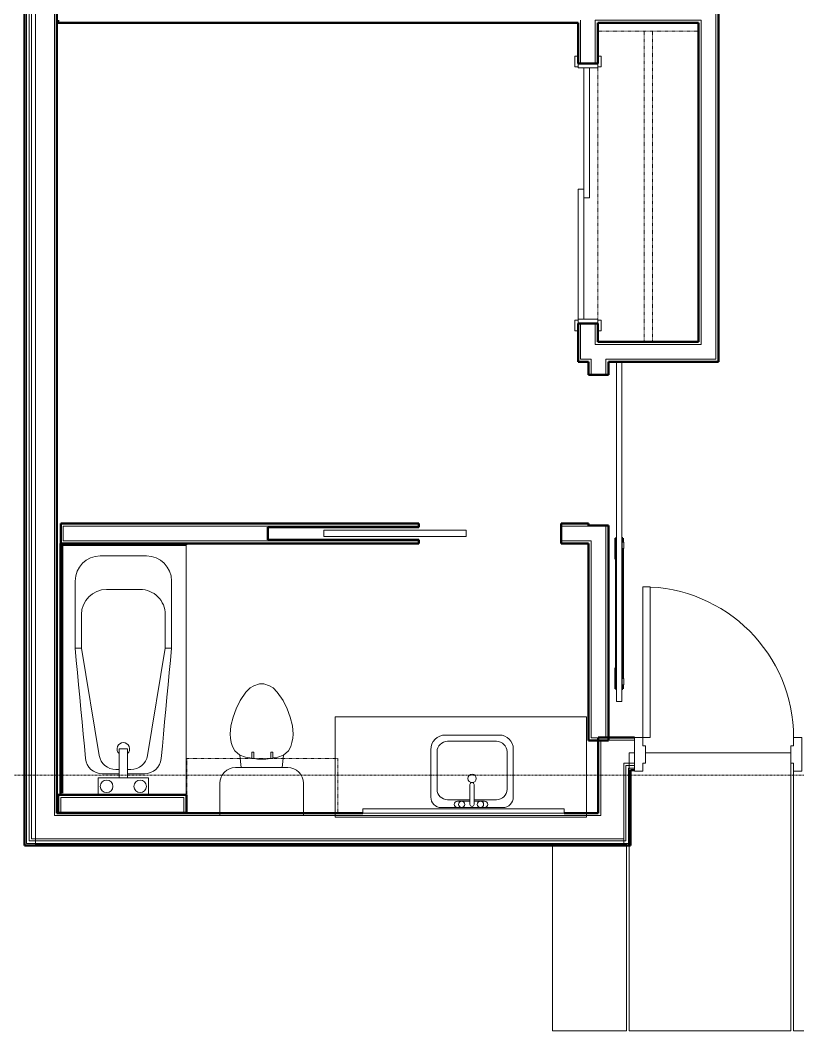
# Model space of a CAD drawing. Header units: inches. Extents: x -4218 to -1830, y 9767 to 12426.
# Drawn here: x -3411.3 to -3225.8, y 10406.2 to 10647.4 of the extents above; entities that cross this region are included whole.
import ezdxf

# ---------------------------------------------------------------- set-up
doc = ezdxf.new("R2010")
doc.units = ezdxf.units.IN
doc.header["$MEASUREMENT"] = 0
doc.linetypes.add('Dash', pattern=[0.25, 0.125, -0.125])
doc.linetypes.add('Grid Line 1_2_', pattern=[0.875, 0.5, -0.125, 0.125, -0.125])
for name, color, linetype, lineweight in [('0-1', 7, 'Continuous', 5), ('0-2', 252, 'Continuous', 9), ('0-3', 10, 'Continuous', 9), ('A-DOOR-1', 10, 'Continuous', 9), ('A-DOOR-2', 50, 'Continuous', 20), ('A-DOOR-3', 7, 'Continuous', 50), ('A-DOOR-FRAM-1', 50, 'Continuous', 20), ('A-FLOR-1', 253, 'Continuous', 9), ('A-FLOR-2', 252, 'Continuous', 9), ('A-FLOR-3', 10, 'Continuous', 9), ('A-FLOR-4', 192, 'Continuous', 9), ('A-WALL-1', 7, 'Continuous', 50), ('A-WALL-2', 250, 'Continuous', 13), ('A-WALL-3', 253, 'Continuous', 9), ('A-WALL-4', 252, 'Continuous', 9), ('I-WALL-1', 7, 'Continuous', 50), ('P-SANR-FIXT-1', 10, 'Continuous', 9), ('P-SANR-FIXT-2', 253, 'Continuous', 9), ('P-SANR-FIXT-3', 252, 'Continuous', 9), ('P-SANR-FIXT-4', 254, 'Continuous', 9), ('Q-CASE-2', 252, 'Continuous', 9), ('Q-CASE-3', 10, 'Continuous', 9), ('Q-CASE-4', 10, 'Dash', 9), ('Q-CASE-5', 254, 'Continuous', 9), ('Q-CASE-HDLN-1', 10, 'Dash', 9), ('S-GRID-1', 1, 'Grid Line 1_2_', 9)]:
    doc.layers.add(name, color=color, linetype=linetype, lineweight=lineweight)

# ---------------------------------------------------------------- blocks, each defined once
blk = doc.blocks.new('POCKET - FLUSH - 2-10 x 6-8-2882530-BACKGROUND - 2ND FLOOR')
at = {"layer": 'A-DOOR-2'}
for p, q in [((-39.67, -0.75), (-39.67, 0.75)), ((-39.67, 0.75), (-5.67, 0.75)), ((-5.67, 0.75), (-5.67, -0.75)), ((-5.67, -0.75), (-39.67, -0.75))]:
    blk.add_line(p, q, dxfattribs=at)
blk = doc.blocks.new('SLIDING - FLUSH - 5-0 x 6-8-3203585-BACKGROUND - 2ND FLOOR')
at = {"layer": 'A-DOOR-1'}
for p, q in [((-30.25, 3), (-32.75, 3)), ((-32.75, 3), (-32.75, 2.25)), ((-30.25, 2.25), (-30.25, 3)), ((30.25, 3), (30.25, 2.25)), ((32.75, 3), (30.25, 3)), ((32.75, 2.25), (32.75, 3)), ((-32.75, 2.25), (-30.25, 2.25)), ((30.25, 2.25), (32.75, 2.25)), ((-30.25, -2.5), (-32.75, -2.5)), ((-32.75, -2.5), (-32.75, -3.25)), ((-32.75, -3.25), (-30.25, -3.25)), ((-30.25, -3.25), (-30.25, -2.5)), ((32.75, -2.5), (30.25, -2.5)), ((30.25, -2.5), (30.25, -3.25)), ((30.25, -3.25), (32.75, -3.25)), ((32.75, -3.25), (32.75, -2.5))]:
    blk.add_line(p, q, dxfattribs=at)
at = {"layer": 'A-DOOR-2'}
for p, q in [((1, 2.25), (-30, 2.25)), ((-30, 2.25), (-30, 0.87)), ((-30, 0.87), (1, 0.87)), ((30, 0.87), (-1, 0.87)), ((-1, 0.87), (-1, -0.5)), ((1, 0.87), (1, 2.25)), ((30, -0.5), (30, 0.87)), ((-1, -0.5), (30, -0.5))]:
    blk.add_line(p, q, dxfattribs=at)
at = {"layer": 'A-DOOR-FRAM-1'}
for p, q in [((-30, 2.25), (-31, 2.25)), ((-31, 2.25), (-31, -2.5)), ((-30, -2.5), (-30, 2.25)), ((31, 2.25), (30, 2.25)), ((30, 2.25), (30, -2.5)), ((31, -2.5), (31, 2.25)), ((-31, -2.5), (-30, -2.5)), ((30, -2.5), (31, -2.5))]:
    blk.add_line(p, q, dxfattribs=at)
blk = doc.blocks.new('BARN - FLUSH - 3-0 x 7-0 BARN DOOR-2961666-BACKGROUND - 2ND FLOOR')
at = {"layer": 'A-DOOR-1'}
for p, q in [((21, -4.32), (-60, -4.32)), ((-60, -4.95), (-60, -4.32)), ((-52, -4.07), (-26, -4.07)), ((21, -4.32), (21, -4.95)), ((-60, -5.57), (-60, -4.95)), ((-60, -5.57), (21, -5.57)), ((-54.5, -5.67), (-56, -5.67)), ((-56, -5.67), (-56, -6)), ((-54.5, -6), (-56, -6)), ((-54.5, -6), (-54.5, -5.67)), ((-23.5, -6), (-23.5, -5.67)), ((-22, -5.67), (-23.5, -5.67)), ((-22, -6), (-23.5, -6)), ((-22, -5.67), (-22, -6)), ((21, -4.95), (21, -5.57))]:
    blk.add_line(p, q, dxfattribs=at)
at = {"layer": 'A-DOOR-3'}
for p, q in [((-52, -4.07), (-57, -4.07)), ((-57, -4.07), (-57, -4.32)), ((-52, -4.33), (-52, -4.07)), ((-21, -4.07), (-26, -4.07)), ((-26, -4.07), (-26, -4.32)), ((-21, -4.32), (-21, -4.07)), ((-57, -5.57), (-57, -5.82)), ((-57, -5.82), (-56, -5.82)), ((-54.5, -5.82), (-23.5, -5.82)), ((-22, -5.82), (-21, -5.82)), ((-21, -5.82), (-21, -5.57))]:
    blk.add_line(p, q, dxfattribs=at)
blk = doc.blocks.new('OD_CW_Closet - OD_CW_Closet-2508933-BACKGROUND - 2ND FLOOR')
at = {"layer": 'Q-CASE-HDLN-1'}
for p, q in [((74.9, 24), (0.74, 24)), ((0.74, 24), (0.74, 0)), ((74.9, 0), (74.9, 24)), ((0.74, 13), (74.9, 13)), ((0.74, 11), (74.9, 11)), ((0.74, 0), (74.9, 0))]:
    blk.add_line(p, q, dxfattribs=at)
blk = doc.blocks.new('M_Sink Vanity-Square - 500 x 440mm-V55-BACKGROUND - 2ND FLOOR')
at = {"layer": 'P-SANR-FIXT-1'}
for p, q in [((-5.72, 10.23), (7.14, 10.23)), ((-5.22, 8.73), (6.46, 8.73)), ((-9.22, -4.59), (-9.22, 6.73)), ((-7.72, -2.72), (-7.72, 6.23)), ((8.96, 6.23), (8.96, -2.72)), ((10.46, 6.91), (10.46, -4.59)), ((0.12, -6.33), (0.12, -1.59)), ((1.12, -6.33), (1.12, -1.59)), ((7.96, -7.09), (-6.72, -7.09)), ((0.12, -5.22), (-5.22, -5.22)), ((-2.88, -5.59), (0.12, -5.59)), ((3.62, -7.09), (-2.88, -7.09)), ((6.46, -5.22), (1.12, -5.22)), ((1.12, -5.59), (3.62, -5.59))]:
    blk.add_line(p, q, dxfattribs=at)
for centre, radius, start, end in [((-5.72, 6.73), 3.5, 90, 180), ((7.14, 6.91), 3.32, 360, 90), ((-5.22, 6.23), 2.5, 90, 180), ((6.46, 6.23), 2.5, 360, 90), ((0.62, -0.13), 1, 360, 180), ((0.62, -0.13), 1, 180, 0), ((0.62, -1.59), 0.5, 360, 180), ((-6.72, -4.59), 2.5, 180, 270), ((-5.22, -2.72), 2.5, 180, 270), ((6.46, -2.72), 2.5, 270, 360), ((7.96, -4.59), 2.5, 270, 0), ((-2.88, -6.34), 0.75, 90, 270), ((-1.88, -6.34), 0.75, 360, 180), ((-1.88, -6.34), 0.75, 180, 0), ((0.62, -6.33), 0.5, 180, 0), ((2.62, -6.34), 0.75, 0, 180), ((2.62, -6.34), 0.75, 180, 0), ((3.62, -6.34), 0.75, 270, 90)]:
    blk.add_arc(centre, radius, start, end, dxfattribs=at)
blk = doc.blocks.new('Toilet-Domestic-3D - Toilet-Domestic-3D-V129-BACKGROUND - 2ND FLOOR')
at = {"layer": 'P-SANR-FIXT-1'}
for p, q in [((-9.98, 11.75), (-9.98, 18.85)), ((9.98, 18.85), (9.98, 11.75)), ((6.25, 8.02), (-6.25, 8.02)), ((-4.86, 8.02), (-5.21, 5)), ((4.86, 8.02), (5.21, 5)), ((-5.21, 5), (-6.4, 4)), ((-3.84, 5.5), (-5.21, 5)), ((-2.65, 5.71), (-3.84, 5.5)), ((-1, 6), (-2.16, 5.8)), ((1, 6), (-1, 6)), ((1.85, 5.85), (1, 6)), ((3.84, 5.5), (2.34, 5.76)), ((5.21, 5), (3.84, 5.5)), ((6.4, 4), (5.21, 5)), ((-6.97, 3), (-7.24, 2)), ((-6.4, 4), (-6.97, 3)), ((6.97, 3), (6.4, 4)), ((7.24, 2), (6.97, 3)), ((-7.41, 1), (-7.5, 0)), ((-7.24, 2), (-7.41, 1)), ((7.41, 1), (7.24, 2)), ((7.5, 0), (7.41, 1)), ((-7.5, 0), (-7.33, -1.99)), ((-7.33, -1.99), (-6.79, -4)), ((6.79, -4), (7.33, -1.99)), ((7.33, -1.99), (7.5, 0)), ((-6.79, -4), (-6.06, -6)), ((6.06, -6), (6.79, -4)), ((-6.06, -6), (-5.13, -8)), ((5.13, -8), (6.06, -6)), ((-5.13, -8), (-3.74, -10)), ((3.74, -10), (5.13, -8)), ((-3.74, -10), (-2.74, -11)), ((-2.74, -11), (-1.87, -11.5)), ((-1.87, -11.5), (-0.5, -12)), ((-0.5, -12), (0.5, -12)), ((0.5, -12), (1.87, -11.5)), ((1.87, -11.5), (2.74, -11)), ((2.74, -11), (3.74, -10))]:
    blk.add_line(p, q, dxfattribs=at)
for centre, start, end in [((-6.25, 11.75), 180, 270), ((6.25, 11.75), 270, 360)]:
    blk.add_arc(centre, 3.73, start, end, dxfattribs=at)
at = {"layer": 'P-SANR-FIXT-2'}
blk.add_line((-9.98, 19.48), (9.98, 19.48), dxfattribs=at)
at = {"layer": 'P-SANR-FIXT-3'}
for p, q in [((-9.98, 18.85), (-9.98, 19.48)), ((9.98, 19.48), (9.98, 18.85))]:
    blk.add_line(p, q, dxfattribs=at)
blk = doc.blocks.new('Bath Vanity - Bath Vanity 60_-V131-BACKGROUND - 2ND FLOOR')
at = {"layer": 'Q-CASE-2'}
for p, q in [((-29.26, 1), (-29.26, 0)), ((30.74, 0), (30.74, 1)), ((-29.26, 0), (30.74, 0))]:
    blk.add_line(p, q, dxfattribs=at)
at = {"layer": 'Q-CASE-3'}
for p, q in [((30.74, 24), (-29.26, 24)), ((-29.26, 24), (-29.26, 1)), ((30.74, 1), (30.74, 24))]:
    blk.add_line(p, q, dxfattribs=at)
blk = doc.blocks.new('Bath Tub - Maestro - 60_x30_-V154-BACKGROUND - 2ND FLOOR')
at = {"layer": 'P-SANR-FIXT-1'}
for p, q in [((35, 25), (9.35, 20.74)), ((35, 26.5), (51, 26.5)), ((35, 26.5), (35, 25)), ((43, 25), (35, 25)), ((4, 21), (0.37, 21)), ((4, 16), (4, 21)), ((5, 16), (5, 20.04)), ((57, 20.5), (57, 9.5)), ((49, 11), (49, 19)), ((4, 14), (4, 16)), ((4, 16), (10.94, 16)), ((6, 16.8), (6, 16)), ((10.94, 14), (10.94, 16)), ((4, 9), (4, 14)), ((10.94, 14), (4, 14)), ((5, 9.96), (5, 14)), ((6, 14), (6, 13.2)), ((0.37, 9), (4, 9)), ((9.35, 9.26), (35, 5)), ((35, 3.5), (35, 5)), ((35, 5), (43, 5)), ((51, 3.5), (35, 3.5)), ((0.37, 0), (59.62, 0))]:
    blk.add_line(p, q, dxfattribs=at)
at = {"layer": 'P-SANR-FIXT-1', "flags": 128}
for points in [[(8.63, 24.03), (11.56, 24.3), (14.49, 24.58), (17.42, 24.85), (20.35, 25.13), (23.28, 25.4), (26.21, 25.68), (29.14, 25.95), (32.07, 26.23), (35, 26.5)], [(35, 3.5), (32.07, 3.77), (29.14, 4.05), (26.21, 4.32), (23.28, 4.6), (20.35, 4.87), (17.42, 5.15), (14.49, 5.42), (11.56, 5.7), (8.63, 5.97)]]:
    blk.add_lwpolyline(points, dxfattribs=at)
at = {"layer": 'P-SANR-FIXT-1'}
for centre, radius, start, end in [((43, 19), 6, 360, 90), ((51, 20.5), 6, 360, 90), ((9, 20.04), 4, 95.3558, 180), ((2, 19), 1.5, 360, 180), ((10, 16.8), 4, 99.4223, 180), ((2, 19), 1.5, 180, 360), ((10.94, 15), 1.5, 360, 137.9289), ((10.94, 15), 1.5, 222.0711, 360), ((2, 11), 1.5, 360, 180), ((10, 13.2), 4, 180, 260.5777), ((2, 11), 1.5, 180, 360), ((9, 9.96), 4, 180, 264.6442), ((43, 11), 6, 270, 0), ((51, 9.5), 6, 270, 360)]:
    blk.add_arc(centre, radius, start, end, dxfattribs=at)
at = {"layer": 'P-SANR-FIXT-2'}
for p, q in [((0, 30), (0, 21)), ((60, 0), (60, 29.93)), ((0, 21), (0, 9)), ((0, 9), (0, 0))]:
    blk.add_line(p, q, dxfattribs=at)
at = {"layer": 'P-SANR-FIXT-3'}
for p, q in [((60, 30), (0, 30)), ((0.37, 21), (0, 21)), ((0, 9), (0.37, 9)), ((0, 0), (0.37, 0)), ((59.62, 0), (60, 0))]:
    blk.add_line(p, q, dxfattribs=at)
at = {"layer": 'P-SANR-FIXT-4'}
blk.add_line((0, 21), (0, 9), dxfattribs=at)
blk = doc.blocks.new('BATHROOM MIRROR - BATHROOM MIRROR 48_-3123886-BACKGROUND - 2ND FLOOR')
at = {"layer": 'Q-CASE-3'}
for p, q in [((-23.26, -23), (24.74, -23)), ((-23.26, -23), (-23.26, -24)), ((24.74, -24), (-23.26, -24)), ((24.74, -24), (24.74, -23))]:
    blk.add_line(p, q, dxfattribs=at)
at = {"layer": 'Q-CASE-5'}
blk.add_line((21.74, -24), (-20.26, -24), dxfattribs=at)
blk = doc.blocks.new('300 Series Wall Hung Cabinet_326 - 36_-2909953-BACKGROUND - 2ND FLOOR')
at = {"layer": 'Q-CASE-3'}
for p, q in [((-2.01, 14.69), (-2.5, 14.69)), ((-2.5, 14.69), (-2.5, 13.19)), ((-2.01, 13.19), (-2.01, 14.69)), ((2.49, 14.69), (2, 14.69)), ((2, 14.69), (2, 13.19)), ((2.49, 13.19), (2.49, 14.69)), ((-2.01, 13.19), (-2.5, 13.19)), ((2.49, 13.19), (2, 13.19))]:
    blk.add_line(p, q, dxfattribs=at)
at = {"layer": 'Q-CASE-4'}
for p, q in [((-18, 0.19), (-18, 13.19)), ((-18, 13.19), (18, 13.19)), ((18, 13.19), (18, 0.19)), ((18, 0.19), (-18, 0.19))]:
    blk.add_line(p, q, dxfattribs=at)
blk = doc.blocks.new('CTR - 1st Phase - Unit Layouts_rvt-1-BACKGROUND - 2ND FLOOR')
at = {"layer": 'A-WALL-1'}
for p, q in [((-3244.7, 10570.64), (-3244.7, 10673.55)), ((-3402.3, 10647.42), (-3402.3, 10646.79)), ((-3402.3, 10646.79), (-3278.22, 10646.79)), ((-3278.22, 10646.79), (-3278.22, 10637.05)), ((-3273.47, 10637.05), (-3273.47, 10646.79)), ((-3273.47, 10646.79), (-3249.45, 10646.79)), ((-3249.45, 10646.79), (-3249.45, 10570.64)), ((-3278.22, 10637.05), (-3273.47, 10637.05)), ((-3273.47, 10575.05), (-3278.22, 10575.05)), ((-3278.22, 10575.05), (-3278.22, 10565.89)), ((-3273.47, 10570.64), (-3273.47, 10575.05)), ((-3249.45, 10570.64), (-3273.47, 10570.64)), ((-3244.7, 10566.52), (-3244.7, 10570.64)), ((-3278.22, 10565.89), (-3277.6, 10565.89)), ((-3277.6, 10565.89), (-3275.7, 10565.89)), ((-3275.7, 10565.89), (-3275.7, 10562.79)), ((-3270.95, 10562.79), (-3270.95, 10565.89)), ((-3270.95, 10565.89), (-3244.7, 10565.89)), ((-3244.7, 10565.89), (-3244.7, 10566.52)), ((-3275.7, 10562.79), (-3270.95, 10562.79)), ((-3316.22, 10527.29), (-3401.67, 10527.29)), ((-3401.67, 10527.29), (-3401.67, 10526.66)), ((-3316.22, 10526.41), (-3316.22, 10527.29)), ((-3275.7, 10527.29), (-3282.22, 10527.29)), ((-3282.22, 10527.29), (-3282.22, 10522.54)), ((-3275.7, 10526.79), (-3275.7, 10527.29)), ((-3401.67, 10526.66), (-3401.67, 10523.16)), ((-3352.22, 10523.41), (-3352.22, 10526.41)), ((-3352.22, 10526.41), (-3316.22, 10526.41)), ((-3270.95, 10526.79), (-3275.7, 10526.79)), ((-3270.95, 10475.52), (-3270.95, 10526.79)), ((-3401.71, 10522.54), (-3401.71, 10462.54)), ((-3401.33, 10522.54), (-3401.71, 10522.54)), ((-3401.67, 10523.16), (-3401.67, 10522.54)), ((-3401.67, 10522.54), (-3316.22, 10522.54)), ((-3371.71, 10522.54), (-3401.33, 10522.54)), ((-3371.71, 10522.16), (-3371.71, 10522.54)), ((-3316.22, 10523.41), (-3352.22, 10523.41)), ((-3316.22, 10522.54), (-3316.22, 10523.41)), ((-3282.22, 10522.54), (-3275.7, 10522.54)), ((-3275.7, 10522.54), (-3275.7, 10475.52)), ((-3401.33, 10462.91), (-3401.33, 10522.16)), ((-3401.33, 10522.16), (-3371.71, 10522.16)), ((-3275.7, 10475.52), (-3275.07, 10475.52)), ((-3275.07, 10475.52), (-3271.57, 10475.52)), ((-3271.57, 10475.52), (-3270.95, 10475.52)), ((-3371.67, 10462.54), (-3402.3, 10462.54)), ((-3402.3, 10462.54), (-3402.3, 10461.91)), ((-3401.71, 10462.54), (-3401.33, 10462.54)), ((-3371.67, 10461.91), (-3371.67, 10462.54)), ((-3402.3, 10461.91), (-3402.3, 10458.41)), ((-3371.67, 10458.41), (-3371.67, 10461.91)), ((-3402.3, 10458.41), (-3402.3, 10458.16)), ((-3402.3, 10458.16), (-3371.67, 10458.16)), ((-3371.67, 10458.16), (-3371.67, 10458.41))]:
    blk.add_line(p, q, dxfattribs=at)
at = {"layer": 'A-WALL-2'}
for p, q in [((-3245.32, 10570.64), (-3245.32, 10672.93)), ((-3277.6, 10647.42), (-3277.6, 10646.79)), ((-3277.6, 10646.79), (-3277.6, 10637.05)), ((-3274.1, 10647.42), (-3274.1, 10646.79)), ((-3249.45, 10647.42), (-3274.1, 10647.42)), ((-3274.1, 10646.79), (-3274.1, 10637.05)), ((-3248.82, 10647.42), (-3249.45, 10647.42)), ((-3248.82, 10570.64), (-3248.82, 10647.42)), ((-3277.6, 10575.05), (-3277.6, 10566.52)), ((-3274.1, 10575.05), (-3274.1, 10570.02)), ((-3248.82, 10570.64), (-3248.82, 10570.02)), ((-3245.32, 10570.64), (-3245.32, 10570.02)), ((-3273.47, 10570.02), (-3274.1, 10570.02)), ((-3248.82, 10570.02), (-3273.47, 10570.02)), ((-3245.32, 10570.02), (-3245.32, 10566.52)), ((-3275.07, 10566.52), (-3277.6, 10566.52)), ((-3275.07, 10566.52), (-3275.07, 10565.89)), ((-3275.07, 10565.89), (-3275.07, 10562.79)), ((-3271.57, 10566.52), (-3271.57, 10565.89)), ((-3245.32, 10566.52), (-3271.57, 10566.52)), ((-3271.57, 10565.89), (-3271.57, 10562.79)), ((-3401.05, 10526.66), (-3401.05, 10523.16)), ((-3401.05, 10526.66), (-3316.22, 10526.66)), ((-3282.22, 10526.66), (-3275.7, 10526.66)), ((-3275.7, 10526.66), (-3275.07, 10526.66)), ((-3275.07, 10526.79), (-3275.07, 10526.66)), ((-3271.57, 10526.79), (-3271.57, 10476.14)), ((-3401.05, 10523.16), (-3316.22, 10523.16)), ((-3282.22, 10523.16), (-3275.7, 10523.16)), ((-3275.7, 10523.16), (-3275.07, 10523.16)), ((-3275.07, 10523.16), (-3275.07, 10476.14)), ((-3275.07, 10476.14), (-3271.57, 10476.14)), ((-3401.67, 10461.91), (-3401.67, 10458.41)), ((-3401.67, 10461.91), (-3372.3, 10461.91)), ((-3372.3, 10458.41), (-3372.3, 10461.91)), ((-3401.67, 10458.41), (-3402.3, 10458.41)), ((-3402.3, 10458.41), (-3401.67, 10458.41)), ((-3401.67, 10458.41), (-3372.3, 10458.41)), ((-3371.67, 10458.41), (-3372.3, 10458.41)), ((-3372.3, 10458.41), (-3371.67, 10458.41))]:
    blk.add_line(p, q, dxfattribs=at)
at = {"layer": 'A-WALL-3'}
for p, q in [((-3401.64, 10522.54), (-3401.33, 10522.54)), ((-3371.71, 10522.54), (-3401.33, 10522.54)), ((-3401.33, 10462.54), (-3401.71, 10462.54))]:
    blk.add_line(p, q, dxfattribs=at)
at = {"layer": 'A-WALL-4'}
for p, q in [((-3401.71, 10522.54), (-3401.71, 10462.54)), ((-3371.71, 10522.54), (-3371.71, 10522.16)), ((-3401.33, 10462.91), (-3401.33, 10522.16)), ((-3401.33, 10522.16), (-3371.71, 10522.16))]:
    blk.add_line(p, q, dxfattribs=at)
at = {"layer": '0-2'}
for name, p, rotation in [('OD_CW_Closet - OD_CW_Closet-2508933-BACKGROUND - 2ND FLOOR', (-3273.45, 10645.54), 269.9999999999512), ('SLIDING - FLUSH - 5-0 x 6-8-3203585-BACKGROUND - 2ND FLOOR', (-3275.97, 10606.05), 89.99999999999191), ('BARN - FLUSH - 3-0 x 7-0 BARN DOOR-2961666-BACKGROUND - 2ND FLOOR', (-3273.32, 10544.79), 89.99999999996912), ('Bath Tub - Maestro - 60_x30_-V154-BACKGROUND - 2ND FLOOR', (-3371.71, 10462.54), 90.00000000016878), ('Toilet-Domestic-3D - Toilet-Domestic-3D-V129-BACKGROUND - 2ND FLOOR', (-3353.71, 10477.02), 180)]:
    blk.add_blockref(name, p, dxfattribs=dict(at, rotation=rotation))
for name, p in [('POCKET - FLUSH - 2-10 x 6-8-2882530-BACKGROUND - 2ND FLOOR', (-3299.22, 10524.91)), ('Bath Vanity - Bath Vanity 60_-V131-BACKGROUND - 2ND FLOOR', (-3306.91, 10457.16)), ('M_Sink Vanity-Square - 500 x 440mm-V55-BACKGROUND - 2ND FLOOR', (-3304.12, 10466.56)), ('300 Series Wall Hung Cabinet_326 - 36_-2909953-BACKGROUND - 2ND FLOOR', (-3353.55, 10457.98)), ('BATHROOM MIRROR - BATHROOM MIRROR 48_-3123886-BACKGROUND - 2ND FLOOR', (-3306.29, 10482.16))]:
    blk.add_blockref(name, p, dxfattribs=at)
blk = doc.blocks.new('HOLLOW METAL - UNIT DOOR-2191980-BACKGROUND - 2ND FLOOR')
at = {"layer": 'A-DOOR-1'}
blk.add_arc((18, -4.125), 36, 180, 270, dxfattribs=at)
at = {"layer": 'A-DOOR-2'}
for p, q in [((16.25, -4.125), (18, -4.125)), ((16.25, -40.125), (16.25, -4.125)), ((18, -4.125), (18, -40.125)), ((18, -40.125), (16.25, -40.125))]:
    blk.add_line(p, q, dxfattribs=at)
at = {"layer": 'A-DOOR-FRAM-1'}
for p, q in [((-20, 3.875), (-18, 3.875)), ((-20, -4.125), (-20, 3.875)), ((-18, 3.875), (-18, 1.9375)), ((18, 3.875), (20, 3.875)), ((18, 1.9375), (18, 3.875)), ((20, 3.875), (20, -4.125)), ((-18, 1.9375), (-17.375, 1.9375)), ((-17.375, 1.9375), (-17.375, -2.1875)), ((17.375, 1.9375), (18, 1.9375)), ((17.375, -2.1875), (17.375, 1.9375)), ((-18, -2.1875), (-18, -4.125)), ((-17.375, -2.1875), (-18, -2.1875)), ((18, -2.1875), (17.375, -2.1875)), ((18, -4.125), (18, -2.1875)), ((-18, -4.125), (-20, -4.125)), ((20, -4.125), (18, -4.125))]:
    blk.add_line(p, q, dxfattribs=at)
blk = doc.blocks.new('CTR - 1st Phase - Common Walls_rvt-1-BACKGROUND - 2ND FLOOR')
at = {"layer": 'A-FLOR-1'}
for p, q in [((-3266.67, 10450.79), (-3284.29, 10450.79)), ((-3284.29, 10450.79), (-3284.29, 10450.46)), ((-3266.67, 10450.41), (-3266.67, 10450.79)), ((-3266.05, 10450.79), (-3266.05, 10450.41))]:
    blk.add_line(p, q, dxfattribs=at)
at = {"layer": 'A-FLOR-2'}
for p, q in [((-3264.77, 10472.54), (-3266.05, 10472.54)), ((-3266.05, 10472.54), (-3266.05, 10450.79)), ((-3284.29, 10450.41), (-3284.29, 10450.16)), ((-3266.67, 10450.16), (-3266.67, 10450.41)), ((-3266.05, 10450.41), (-3266.05, 10450.16))]:
    blk.add_line(p, q, dxfattribs=at)
at = {"layer": 'A-FLOR-3'}
for p, q in [((-3227.4, 10472.54), (-3262.15, 10472.54)), ((-3227.4, 10406.19), (-3227.4, 10470.1)), ((-3226.77, 10468.16), (-3226.77, 10406.19)), ((-3284.29, 10450.16), (-3284.29, 10406.19)), ((-3266.67, 10406.19), (-3266.67, 10450.16)), ((-3266.05, 10450.16), (-3266.05, 10406.19)), ((-3284.29, 10406.19), (-3266.67, 10406.19)), ((-3266.05, 10406.19), (-3227.4, 10406.19)), ((-3226.77, 10406.19), (-3208.07, 10406.19))]:
    blk.add_line(p, q, dxfattribs=at)
at = {"layer": 'A-WALL-2'}
for p, q in [((-3409.8, 10450.91), (-3409.8, 10843.41)), ((-3409.17, 10451.54), (-3409.17, 10843.41)), ((-3408.67, 10452.04), (-3408.67, 10843.41)), ((-3403.17, 10457.54), (-3403.17, 10843.41)), ((-3272.8, 10475.54), (-3272.8, 10457.54)), ((-3272.8, 10475.54), (-3267.3, 10475.54)), ((-3267.3, 10475.54), (-3265.67, 10475.54)), ((-3265.67, 10475.54), (-3264.77, 10475.54)), ((-3267.3, 10470.04), (-3267.3, 10452.04)), ((-3267.3, 10470.04), (-3266.8, 10470.04)), ((-3266.8, 10470.04), (-3265.67, 10470.04)), ((-3266.8, 10469.54), (-3266.8, 10451.54)), ((-3266.8, 10469.54), (-3266.17, 10469.54)), ((-3266.17, 10469.54), (-3265.67, 10469.54)), ((-3265.67, 10470.04), (-3264.77, 10470.04)), ((-3265.67, 10469.54), (-3264.77, 10469.54)), ((-3266.17, 10468.91), (-3266.17, 10450.91)), ((-3266.17, 10468.91), (-3265.67, 10468.91)), ((-3265.67, 10468.91), (-3264.77, 10468.91)), ((-3402.55, 10457.54), (-3403.17, 10457.54)), ((-3273.42, 10457.54), (-3402.55, 10457.54)), ((-3272.8, 10457.54), (-3273.42, 10457.54)), ((-3409.17, 10450.91), (-3409.8, 10450.91)), ((-3408.67, 10451.54), (-3409.17, 10451.54)), ((-3402.55, 10450.91), (-3409.17, 10450.91)), ((-3403.17, 10452.04), (-3408.67, 10452.04)), ((-3402.55, 10451.54), (-3408.67, 10451.54)), ((-3402.55, 10452.04), (-3403.17, 10452.04)), ((-3273.42, 10452.04), (-3402.55, 10452.04)), ((-3273.42, 10451.54), (-3402.55, 10451.54)), ((-3273.42, 10450.91), (-3402.55, 10450.91)), ((-3272.8, 10452.04), (-3273.42, 10452.04)), ((-3267.3, 10451.54), (-3273.42, 10451.54)), ((-3266.8, 10450.91), (-3273.42, 10450.91)), ((-3267.3, 10452.04), (-3272.8, 10452.04)), ((-3266.8, 10451.54), (-3267.3, 10451.54)), ((-3266.17, 10450.91), (-3266.8, 10450.91)), ((-3266.17, 10450.91), (-3266.17, 10450.41)), ((-3266.17, 10450.91), (-3266.17, 10450.41))]:
    blk.add_line(p, q, dxfattribs=at)
at = {"layer": 'I-WALL-1'}
for p, q in [((-3410.3, 10843.41), (-3410.3, 10450.41)), ((-3402.55, 10458.16), (-3402.55, 10843.41)), ((-3272.8, 10476.16), (-3273.42, 10476.16)), ((-3273.42, 10476.16), (-3273.42, 10458.16)), ((-3265.67, 10476.16), (-3272.8, 10476.16)), ((-3264.77, 10476.16), (-3265.67, 10476.16)), ((-3265.67, 10450.41), (-3265.67, 10468.41)), ((-3265.67, 10468.41), (-3264.77, 10468.41)), ((-3329.55, 10458.16), (-3402.55, 10458.16)), ((-3273.42, 10458.16), (-3281.55, 10458.16)), ((-3410.3, 10450.41), (-3409.8, 10450.41)), ((-3409.8, 10450.41), (-3402.55, 10450.41)), ((-3402.55, 10450.41), (-3273.42, 10450.41)), ((-3273.42, 10450.41), (-3266.17, 10450.41)), ((-3266.17, 10450.41), (-3265.67, 10450.41))]:
    blk.add_line(p, q, dxfattribs=at)
at = {"layer": '0-3', "rotation": 180}
blk.add_blockref('HOLLOW METAL - UNIT DOOR-2191980-BACKGROUND - 2ND FLOOR', (-3244.77, 10472.04), dxfattribs=at)

msp = doc.modelspace()

# ---------------------------------------------------------------- linework, layer by layer
at = {"layer": 'A-FLOR-4'}
for p, q in [((-3407.67, 10848.64), (-3407.67, 10450.69)), ((-3408.67, 10452.04), (-3408.67, 10843.14)), ((-3267.3, 10470.04), (-3266.05, 10470.04)), ((-3267.3, 10470.04), (-3267.3, 10450.91)), ((-3227.4, 10470.04), (-3226.77, 10470.04)), ((-3267.3, 10452.04), (-3408.67, 10452.04)), ((-3407.67, 10450.69), (-3284.29, 10450.69)), ((-3267.3, 10450.79), (-3267.3, 10450.88))]:
    msp.add_line(p, q, dxfattribs=at)
at = {"layer": 'S-GRID-1'}
msp.add_line((-1830.2, 10467.19), (-4168.71, 10467.19), dxfattribs=at)

# ---------------------------------------------------------------- block references
at = {"layer": '0-1'}
for name in ['CTR - 1st Phase - Unit Layouts_rvt-1-BACKGROUND - 2ND FLOOR', 'CTR - 1st Phase - Common Walls_rvt-1-BACKGROUND - 2ND FLOOR']:
    msp.add_blockref(name, (0, 0), dxfattribs=at)

doc.saveas('drawing.dxf')
